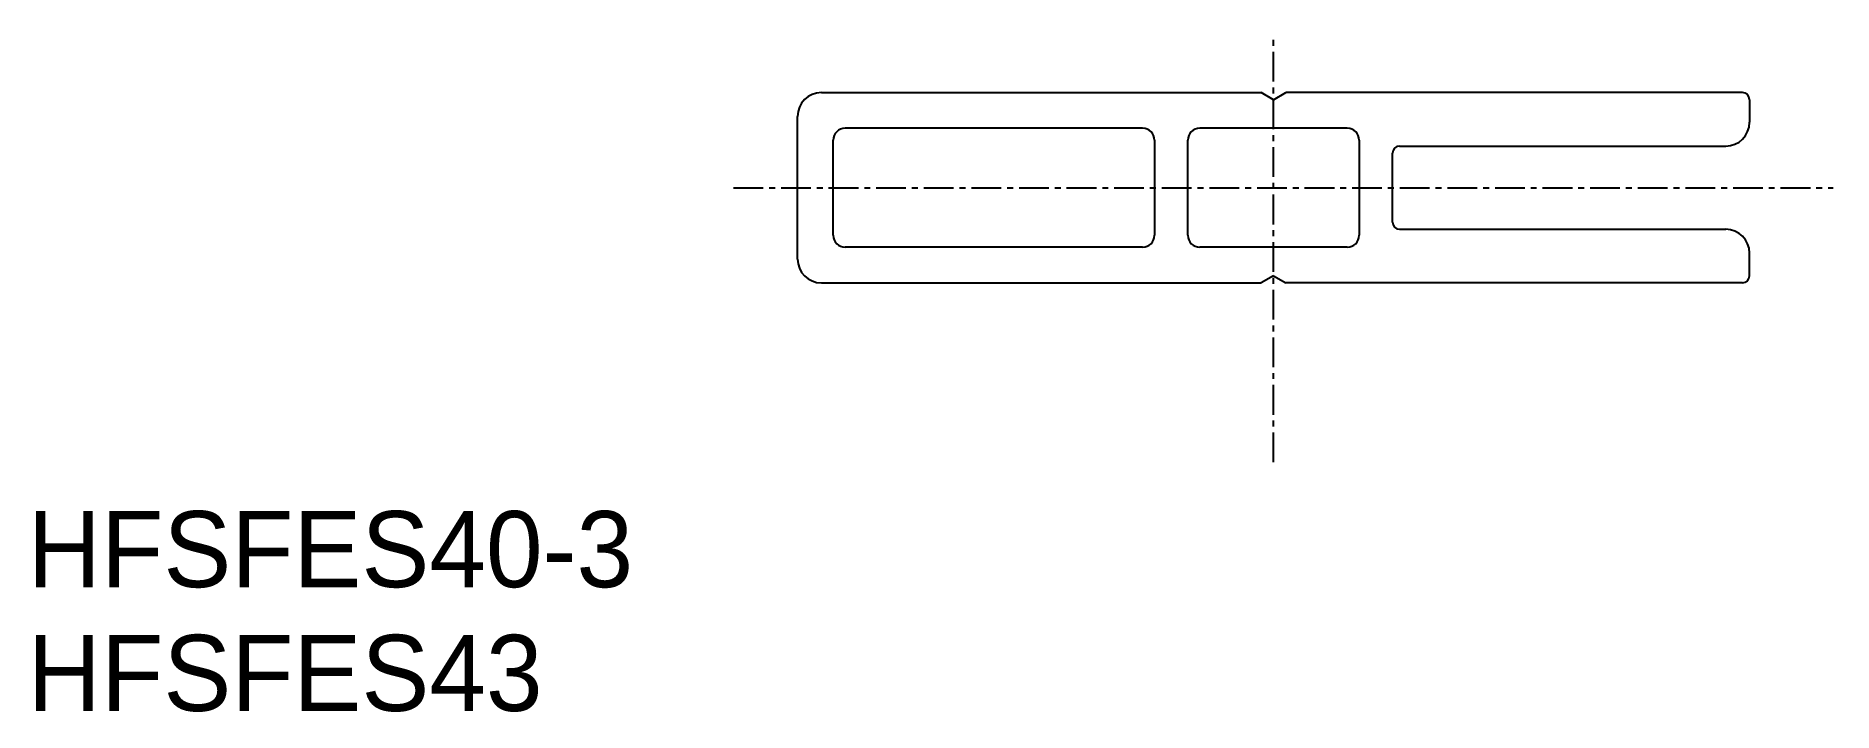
# Model space of a CAD drawing. Extents: x 96.6 to 172.1, y 74.4 to 102.8.
import ezdxf

# ---------------------------------------------------------------- set-up
doc = ezdxf.new("R2010")
doc.units = 0
doc.linetypes.add('CENTER', pattern=[2, 1.25, -0.25, 0.25, -0.25])
doc.layers.get('0').update_dxf_attribs({"linetype": 'CONTINUOUS'})
doc.layers.add('CENTER', color=1, linetype='CENTER')

msp = doc.modelspace()

# ---------------------------------------------------------------- linework, layer by layer
at = {"color": 7, "linetype": 'CONTINUOUS'}
for p, q in [((129.569, 100.435), (148.049, 100.435)), ((148.569, 100.135), (148.049, 100.435)), ((148.569, 100.135), (149.089, 100.435)), ((168.269, 100.435), (149.089, 100.435)), ((168.569, 100.135), (168.569, 99.185)), ((128.569, 93.435), (128.569, 99.435)), ((143.069, 98.935), (130.569, 98.935)), ((151.669, 98.935), (145.469, 98.935)), ((130.069, 94.435), (130.069, 98.435)), ((143.569, 98.435), (143.569, 94.435)), ((144.969, 94.435), (144.969, 98.435)), ((152.169, 98.435), (152.169, 94.435)), ((153.869, 98.185), (167.569, 98.185)), ((153.569, 94.985), (153.569, 97.885)), ((153.869, 94.685), (167.569, 94.685)), ((143.069, 93.935), (130.569, 93.935)), ((151.669, 93.935), (145.469, 93.935)), ((168.569, 92.735), (168.569, 93.685)), ((129.569, 92.435), (148.049, 92.435)), ((148.569, 92.735), (148.049, 92.435)), ((148.569, 92.735), (149.089, 92.435)), ((168.269, 92.435), (149.089, 92.435))]:
    msp.add_line(p, q, dxfattribs=at)
for centre, radius, start, end in [((129.569, 99.435), 1, 90.00245, 180.00042), ((168.269, 100.135), 0.3, 360, 90), ((130.569, 98.435), 0.5, 90, 180), ((143.069, 98.435), 0.5, 360, 90), ((145.469, 98.435), 0.5, 90, 180), ((151.669, 98.435), 0.5, 0, 90), ((167.569, 99.185), 1, 270, 0), ((153.869, 97.885), 0.3, 90, 180), ((130.569, 94.435), 0.5, 180, 270), ((143.069, 94.435), 0.5, 270, 0), ((145.469, 94.435), 0.5, 180, 270), ((151.669, 94.435), 0.5, 270, 0), ((153.869, 94.985), 0.3, 180, 270), ((167.569, 93.685), 1, 0, 90), ((129.569, 93.435), 1, 179.99975, 269.99853), ((168.269, 92.735), 0.3, 270, 360)]:
    msp.add_arc(centre, radius, start, end, dxfattribs=at)
at = {"layer": 'CENTER', "color": 1, "linetype": 'CENTER'}
for p, q in [((148.569, 84.894), (148.569, 102.815)), ((125.876, 96.435), (172.08, 96.435))]:
    msp.add_line(p, q, dxfattribs=at)

# ---------------------------------------------------------------- texts
at = {"color": 7, "linetype": 'CONTINUOUS'}
for s, p in [('HFSFES40-3', (96.216, 79.642)), ('HFSFES43', (96.216, 74.438))]:
    msp.add_text(s, height=3.2, dxfattribs=at).set_placement(p)

doc.saveas('drawing.dxf')
